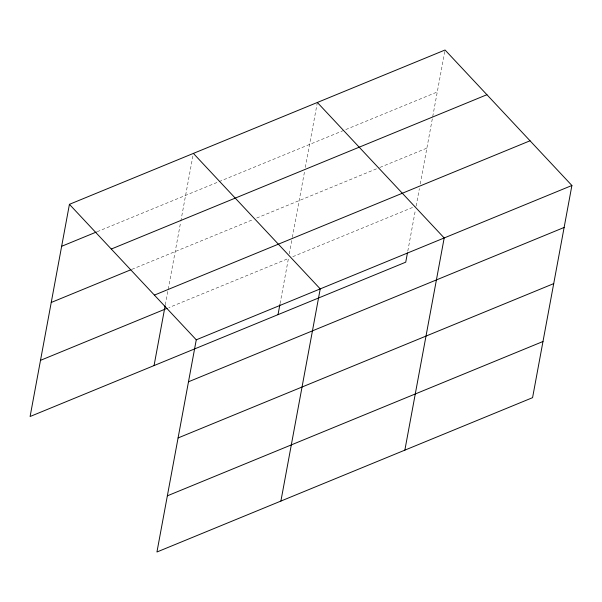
<?xml version="1.0" encoding="UTF-8"?>
<svg xmlns="http://www.w3.org/2000/svg" width="602" height="602" viewBox="0 0 602 602"><rect width="100%" height="100%" fill="white"/><g stroke="black" fill="none" stroke-linecap="round" stroke-linejoin="round"><path stroke-width="0.45" stroke-dasharray="3.01 2.26" d="M165.324 304.815L180.66 222.078M180.826 221.152L193.385 153.405M280.065 303.604L288.433 258.484L168.801 307.63M289.284 253.886L292.173 238.272M292.346 237.354L304.62 171.149M305.297 167.461L317.344 102.475M407.787 251.124L415.463 209.692M416.148 206.012L419.383 188.554M420.234 183.964L445.059 50.004M97.185 231.702L437.285 91.971M131.853 269.35L253.216 219.489M256.678 218.059L379.087 167.77M379.952 167.416L426.871 148.137M292.775 256.7L415.275 206.366"/><path stroke-width="0.9" d="M69.426 204.334L196.267 339.821L156.941 551.996L532.574 397.666L571.9 185.491L445.059 50.004L69.426 204.334L30.1 416.509L405.733 262.179L407.441 252.968M154.059 365.58L165.151 305.733M278.019 314.65L279.9 304.522M280.901 501.067L320.226 288.892L193.385 153.405M404.86 450.138L444.186 237.963L317.344 102.475M61.645 246.301L96.32 232.056M111.28 249.047L486.92 94.717M51.238 302.467L130.988 269.704M154.405 295.108L530.046 140.778M40.507 360.342L167.07 308.344M196.267 339.821L571.9 185.491M188.486 381.788L564.119 227.458M178.079 437.955L553.712 283.625M167.348 495.83L542.989 341.5"/></g></svg>
